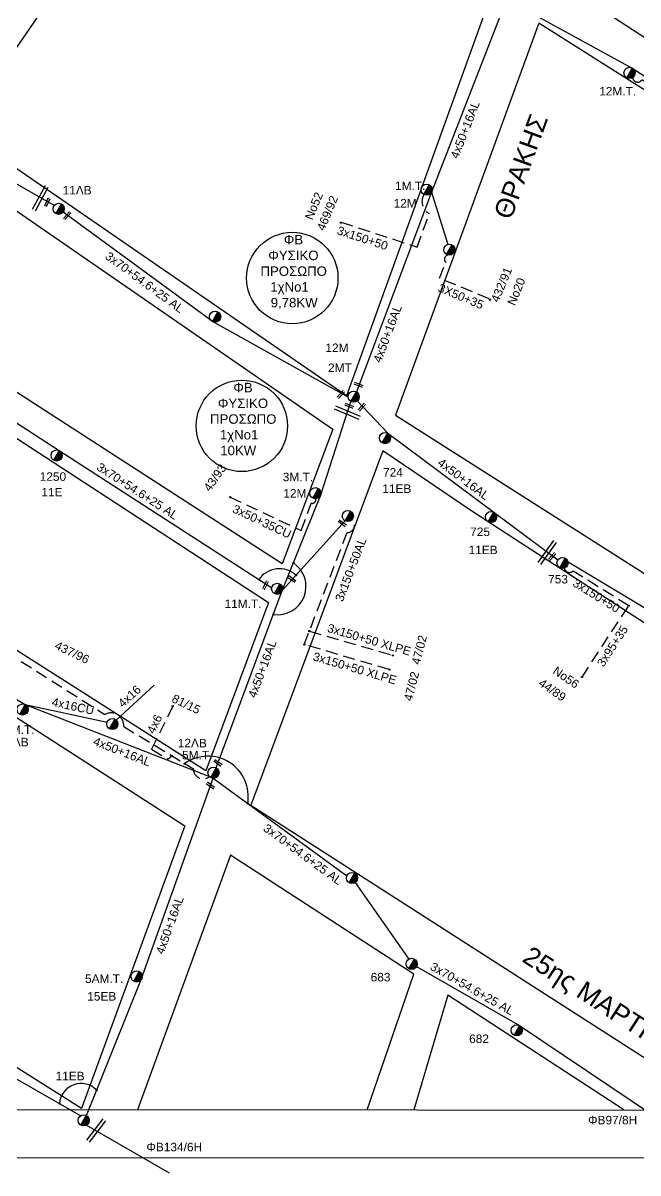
# Model space of a CAD drawing. Header units: millimetres. Extents: x 855 to 3091, y 750 to 2767.
# Drawn here: x 1675.4 to 1805.6, y 750.1 to 993.4 of the extents above; entities that cross this region are included whole.
import ezdxf
from ezdxf.enums import TextEntityAlignment as Align

# ---------------------------------------------------------------- set-up
doc = ezdxf.new("R2010")
doc.units = ezdxf.units.MM
doc.linetypes.add('DASHED', pattern=[19.05, 12.7, -6.35])
for name, color, linetype, lineweight in [('3x150+50', 7, 'Continuous', 30), ('3x150+50 XLPE', 7, 'SYN_LINE', 30), ('3x150+50AL', 7, 'Continuous', 30), ('3X50+35', 7, 'Continuous', 30), ('3x70+54.6+25 AL', 7, 'SYN_LINE', 30), ('3x95+35', 7, 'Continuous', 30), ('3X95+50', 7, 'Continuous', 30), ('4x16', 7, 'Continuous', 30), ('4x16CU', 7, 'Continuous', 30), ('4x50+16', 7, 'Continuous', 30), ('4x50+16AL', 7, 'Continuous', 30), ('4x6', 7, 'SYN_LINE', 30), ('Υπόβαθρο ΔΕΗ', 7, 'Continuous', 30)]:
    doc.layers.add(name, color=color, linetype=linetype, lineweight=lineweight)
for name, color, linetype in [('3x50+35CU', 7, 'Continuous'), ('TEXT ΚΑΛΩΔΙΩΝ', 7, 'Continuous'), ('Άγνωστα', 7, 'Continuous'), ('Επιγραφές - Σχήματα', 7, 'Continuous'), ('Μηχανική τομή', 7, 'Continuous'), ('Στύλος ΦΜ', 7, 'Continuous'), ('Στύλος ΦΜ @ 1', 7, 'Continuous'), ('Συνδέσεις', 7, 'Continuous'), ('Τομή', 7, 'Continuous')]:
    doc.layers.add(name, color=color, linetype=linetype)
doc.styles.add('arial', font='arial.ttf')
doc.styles.get("Standard").update_dxf_attribs({"font": 'arial.ttf'})
doc.linetypes.add('SYN_LINE', pattern='A,0.5,-0.0001,["/\\/\\/\\/",Standard,S=0.1,R=0,X=0,Y=-0.05],-0.25', length=0.7501)

# ---------------------------------------------------------------- blocks, each defined once
blk = doc.blocks.new('ΥΠΑΡΧΩΝ ΤΣΙΜΕΝΤΕΝΙΟΣ ΣΤΥΛΟΣ')
at = {"layer": 'Στύλος ΦΜ'}
blk.add_hatch(color=7, dxfattribs=at).paths.add_polyline_path([(-1.29, -2.28, 0.574793), (2.62, 0, 0.268822), (1.3, 2.27)])
at = {"layer": 'Στύλος ΦΜ', "color": 7}
blk.add_line((-1.29, -2.28), (1.3, 2.27), dxfattribs=at)
blk.add_circle((0, 0), 2.62, dxfattribs=at)
at = {"layer": 'Στύλος ΦΜ', "flags": 4}
for tag, p in [('ΑΡΙΘΜΟΣ', (-4.68, 8.05)), ('ΤΥΠΟΣ', (-4.91, 3.03))]:
    blk.add_attdef(tag, p, '', height=4, dxfattribs=at)
blk = doc.blocks.new('_ΣΥΝΔΕΣΗ')
at = {"layer": 'Συνδέσεις', "linetype": 'SYN_LINE', "ltscale": 40}
blk.add_hatch(color=256, dxfattribs=at).paths.add_polyline_path([(0.5, -0.01, 1), (-0.5, -0.01, 1)])
at = {"layer": 'Συνδέσεις'}
blk.add_circle((0, -0.01), 0.5, dxfattribs=at)
blk = doc.blocks.new('ΜΗΧΑΝΙΚΗ ΤΟΜΗ')
at = {"layer": 'Μηχανική τομή', "ltscale": 40}
for p, q in [((-1.89, 0.78), (5.69, 0.78)), ((-1.89, -0.77), (5.69, -0.77))]:
    blk.add_line(p, q, dxfattribs=at)
blk = doc.blocks.new('ΤΟΜΗ')
at = {"layer": 'Τομή', "ltscale": 40}
for p, q in [((-5.68, 0), (17.06, 0)), ((-5.68, -2.77), (17.06, -2.77))]:
    blk.add_line(p, q, dxfattribs=at)

msp = doc.modelspace()

# ---------------------------------------------------------------- linework, layer by layer
at = {"lineweight": -3, "ltscale": 0.2}
for centre in [(1732.43, 939.45), (1721.76, 908.17)]:
    msp.add_circle(centre, 9.67, dxfattribs=at)
at = {"layer": '3x150+50', "lineweight": -3}
msp.add_lwpolyline([(876.93, 763.69), (2934.6, 763.16), (2934.6, 1746.06), (876.93, 1746.06)], close=True, dxfattribs=at)
at = {"layer": '3x150+50', "color": 85, "linetype": 'DASHED', "lineweight": -3, "ltscale": 0.2}
msp.add_lwpolyline([(1742.77, 951.27), (1758.88, 945.99), (1761.41, 953.09, -0.425012), (1760.27, 957.11, -2.84594)], format="xyb", dxfattribs=at)
at = {"layer": '3x150+50', "color": 6, "linetype": 'DASHED', "lineweight": -3, "ltscale": 0.2}
msp.add_lwpolyline([(1642.5, 870.85, 0.777753), (1643.88, 873.13), (1646.11, 876.66), (1692.76, 847.13, -0.589375), (1696.76, 844.54), (1711.5, 835.61, 0.627198), (1714.91, 833.96, 48.70925)], format="xyb", dxfattribs=at)
at = {"layer": '3x150+50', "color": 2, "linetype": 'DASHED', "lineweight": -3, "ltscale": 0.2}
msp.add_lwpolyline([(1803.61, 870.12), (1791.86, 877.45, -0.559615), (1789.98, 878.05, -29.352874)], format="xyb", dxfattribs=at)
at = {"layer": '3x150+50 XLPE', "color": 133, "linetype": 'DASHED', "lineweight": -3, "ltscale": 0.2}
for points in [[(1736.05, 864.76), (1753.69, 859.62)], [(1753, 856.61), (1734.96, 861.92)]]:
    msp.add_lwpolyline(points, dxfattribs=at)
at = {"layer": '3x150+50AL', "color": 133, "linetype": 'DASHED', "lineweight": -3, "ltscale": 0.2}
msp.add_lwpolyline([(1734.96, 861.92), (1744.03, 885.61, 0.702871), (1745.07, 888.31, -33.762866)], format="xyb", dxfattribs=at)
at = {"layer": '3X50+35', "color": 85, "linetype": 'DASHED', "lineweight": -3, "ltscale": 0.2}
msp.add_lwpolyline([(1774.06, 935.07), (1763.56, 939.41), (1764.94, 942.76, -0.631598), (1765.35, 944.3, -0.868917)], format="xyb", dxfattribs=at)
at = {"layer": '3x50+35CU', "color": 173, "linetype": 'DASHED', "lineweight": -3, "ltscale": 0.2}
msp.add_lwpolyline([(1719.27, 893.11), (1734.31, 886.04), (1736.45, 891.8, 0.562912), (1737.38, 892.75, -23.376822)], format="xyb", dxfattribs=at)
at = {"layer": '3x70+54.6+25 AL', "color": 85, "linetype": 'SYN_LINE', "lineweight": -3, "ltscale": 15}
for points in [[(1761.91, 957.64), (1765.32, 946.56)], [(1744.25, 914.27), (1715.52, 930.25), (1683.97, 953.42)]]:
    msp.add_lwpolyline(points, dxfattribs=at)
at = {"layer": '3x70+54.6+25 AL', "color": 133, "linetype": 'SYN_LINE', "lineweight": -3, "ltscale": 15}
for points in [[(1649.3, 923.23), (1661.93, 916.66), (1683.13, 902.93), (1728.07, 873.88)], [(1730.38, 873.43), (1743.6, 888.07)]]:
    msp.add_lwpolyline(points, dxfattribs=at)
at = {"layer": '3x70+54.6+25 AL', "color": 2, "linetype": 'SYN_LINE', "lineweight": -3, "ltscale": 15}
msp.add_lwpolyline([(1879.06, 822.32), (1849.08, 842.53), (1821.68, 860.81), (1790.78, 879.32)], dxfattribs=at)
at = {"layer": '3x70+54.6+25 AL', "color": 6, "linetype": 'SYN_LINE', "lineweight": -3, "ltscale": 15}
for points in [[(1715.69, 833.61), (1743.97, 812.97)], [(1745.75, 811.56), (1757.09, 795.37)], [(1758.7, 793.76), (1780.52, 781.31), (1809.07, 762.15)]]:
    msp.add_lwpolyline(points, dxfattribs=at)
at = {"layer": '3x95+35', "color": 2, "linetype": 'DASHED', "lineweight": -3, "ltscale": 0.2}
msp.add_lwpolyline([(1793.74, 855.03), (1803.61, 870.12)], dxfattribs=at)
at = {"layer": '3X95+50', "color": 6, "linetype": 'DASHED', "lineweight": -3, "ltscale": 0.2}
msp.add_lwpolyline([(1809.36, 965.93), (1814.88, 975.77), (1806.39, 981.36, -0.712621), (1804.46, 981.88, 100.937389)], format="xyb", dxfattribs=at)
at = {"layer": '4x16', "color": 173, "linetype": 'SYN_LINE', "lineweight": -3, "ltscale": 10}
msp.add_lwpolyline([(1695.16, 845.93), (1703.21, 853.35)], dxfattribs=at)
at = {"layer": '4x16CU', "color": 173, "linetype": 'SYN_LINE', "lineweight": -3, "ltscale": 15}
msp.add_lwpolyline([(1675.93, 849.2), (1693.24, 845.48)], dxfattribs=at)
at = {"layer": '4x50+16', "color": 1, "lineweight": -3, "ltscale": 0.2}
msp.add_lwpolyline([(1682.05, 954.8), (1652.77, 971.49), (1629.7, 987.77), (1603.37, 1005.66), (1577.05, 1023.82), (1550.09, 1041.71)], dxfattribs=at)
at = {"layer": '4x50+16', "color": 27, "lineweight": -3, "ltscale": 0.2}
msp.add_lwpolyline([(1598.76, 817.81), (1645.4, 786.42), (1687.66, 762.22)], dxfattribs=at)
at = {"layer": '4x50+16AL', "color": 6, "linetype": 'Continuous', "lineweight": -3, "ltscale": 0.2}
msp.add_lwpolyline([(1778.8, 997.82), (1804.38, 983.87), (1836.82, 963.15), (1863.98, 946.66), (1897.88, 924.98), (1930.06, 903.97)], dxfattribs=at)
at = {"layer": '4x50+16AL', "color": 85, "linetype": 'Continuous', "lineweight": -3, "ltscale": 0.2}
for points in [[(1777.08, 996.53), (1761.91, 957.64), (1746.01, 915.4)], [(1746.15, 913.44), (1752.63, 906.6), (1775.07, 889.9), (1788.63, 879.81)]]:
    msp.add_lwpolyline(points, dxfattribs=at)
at = {"layer": '4x50+16AL', "color": 173, "lineweight": -3, "ltscale": 0.2}
for points in [[(1716.34, 835.8), (1730.25, 873.1), (1738.45, 893.55), (1744.85, 913.35)], [(1646.56, 866.87), (1675.93, 849.2), (1714.91, 833.96)]]:
    msp.add_lwpolyline(points, dxfattribs=at)
at = {"layer": '4x50+16AL', "color": 27, "lineweight": -3, "ltscale": 0.2}
msp.add_lwpolyline([(1688.87, 762.25), (1700.45, 791.02), (1715.69, 833.61)], dxfattribs=at)
at = {"layer": '4x6', "color": 6, "linetype": 'DASHED', "lineweight": -3, "ltscale": 0.2}
msp.add_lwpolyline([(1707.13, 848.86), (1702.66, 839.74), (1706.11, 837.65), (1706.95, 838.37)], dxfattribs=at)
at = {"layer": 'TEXT ΚΑΛΩΔΙΩΝ', "color": 133, "linetype": 'SYN_LINE', "lineweight": -3, "ltscale": 15}
msp.add_lwpolyline([(1688.86, 760.2), (1706.38, 750.11)], dxfattribs=at)
at = {"layer": 'Επιγραφές - Σχήματα', "lineweight": -3}
msp.add_lwpolyline([(854.53, 1772.42), (3089.94, 1772.28), (3090.64, 753.14), (854.53, 753.28)], close=True, dxfattribs=at)
at = {"layer": 'Υπόβαθρο ΔΕΗ', "lineweight": -3}
for points in [[(1709.9, 1040.34), (1774.51, 999.46), (1743.89, 914.55), (1662.06, 970.83)], [(1813.61, 1039.98), (1876.48, 1003.04), (1848, 963.61), (1788.51, 1002.38)], [(1660.07, 963.27), (1740.98, 907.45), (1730.27, 879.01), (1651.51, 929.82)], [(1649.46, 921.58), (1727.41, 870.78), (1714.13, 835.16), (1639.28, 882.77)], [(1709.71, 823.57), (1687.85, 763.75), (1600.27, 818.96), (1636.07, 870.93)]]:
    msp.add_lwpolyline(points, close=True, dxfattribs=at)
for points in [[(1842.04, 763.44), (1878.77, 822.48), (1928.04, 902.71), (1784.57, 993.39), (1754.27, 910.43), (1854.27, 846.83), (1848.89, 839.32), (1780.71, 883.44), (1770.41, 890.11), (1751.57, 902.88), (1723.63, 827.95), (1824.17, 763.45)], [(1748.27, 763.47), (1758.16, 792.19), (1719.36, 817.38), (1699.66, 763.48)], [(1802.57, 763.45), (1765.31, 787.71), (1758.13, 763.46)]]:
    msp.add_lwpolyline(points, dxfattribs=at)
for centre, radius, start, end in [((1729.35, 874.2), 5.98, 261.3386, 56.2011), ((1729.68, 872.72), 5.22, 47.4292, 146.0186), ((1714.59, 829.76), 8.53, 350.03, 125.2756), ((1687.73, 764.47), 4.58, 43.7809, 175.8806)]:
    msp.add_arc(centre, radius, start, end, dxfattribs=at)

# ---------------------------------------------------------------- block references
at = {"layer": 'Μηχανική τομή', "lineweight": -3, "xscale": 0.25, "yscale": 0.25, "zscale": 0.25}
for p, rotation in [((1680.42, 955.1), 64.42578626019542), ((1684.47, 952.29), 47.93357010170331), ((1745.96, 917.05), 338.9637212476115), ((1742.4, 914.44), 47.93357010170331), ((1743.96, 912.63), 338.9637212476115), ((1746.84, 911.77), 47.93357010170331), ((1743.37, 887.26), 143.98561449496), ((1787.12, 880.17), 47.93357010170331), ((1732.7, 875.44), 143.98561449496), ((1726.56, 874.08), 63.58360744664529), ((1717.07, 836.55), 143.98561449496), ((1715.49, 831.78), 143.98561449496)]:
    msp.add_blockref('ΜΗΧΑΝΙΚΗ ΤΟΜΗ', p, dxfattribs=dict(at, rotation=rotation))
at = {"layer": 'Στύλος ΦΜ @ 1', "lineweight": -3, "ltscale": 40}
ref = msp.add_blockref('ΥΠΑΡΧΩΝ ΤΣΙΜΕΝΤΕΝΙΟΣ ΣΤΥΛΟΣ', (1803.79, 982.85), dxfattribs=dict(at, xscale=0.4499999999998179, yscale=0.4499999999998179, zscale=0.4499999999998179))
ref.add_attrib('ΤΥΠΟΣ', '12M.T.', (1797.37, 978.07), dxfattribs={"layer": 'Στύλος ΦΜ', "height": 1.8, "flags": 4})
ref = msp.add_blockref('ΥΠΑΡΧΩΝ ΤΣΙΜΕΝΤΕΝΙΟΣ ΣΤΥΛΟΣ', (1682.99, 954.09), dxfattribs=dict(at, xscale=0.4499999999998182, yscale=0.4499999999998182, zscale=0.4499999999998182))
ref.add_attrib('ΤΥΠΟΣ', '11ΛΒ', (1683.82, 957.13), dxfattribs={"layer": 'Στύλος ΦΜ', "height": 1.8, "flags": 4})
ref = msp.add_blockref('ΥΠΑΡΧΩΝ ΤΣΙΜΕΝΤΕΝΙΟΣ ΣΤΥΛΟΣ', (1760.85, 958.14), dxfattribs=dict(at, xscale=0.4499999999998183, yscale=0.4499999999998183, zscale=0.4499999999998183))
ref.add_attrib('ΤΥΠΟΣ', '1M.T.', (1754.16, 958.06), dxfattribs={"layer": 'Στύλος ΦΜ', "height": 1.8, "flags": 4})
ref.add_attrib('ΑΡΙΘΜΟΣ', '12M', (1753.87, 954.37), dxfattribs={"layer": 'Στύλος ΦΜ', "height": 1.8, "flags": 4})
for p, xscale, yscale, zscale in [((1765.66, 945.44), 0.4499999999998181, 0.4499999999998181, 0.4499999999998181), ((1716.1, 931.27), 0.4499999999998181, 0.4499999999998181, 0.4499999999998181), ((1744.18, 889.09), 0.4499999999998183, 0.4499999999998183, 0.4499999999998183), ((1694.35, 845.08), 0.4499999999998181, 0.4499999999998181, 0.4499999999998181), ((1745.05, 812.51), 0.4499999999998181, 0.4499999999998181, 0.4499999999998181)]:
    msp.add_blockref('ΥΠΑΡΧΩΝ ΤΣΙΜΕΝΤΕΝΙΟΣ ΣΤΥΛΟΣ', p, dxfattribs=dict(at, xscale=xscale, yscale=yscale, zscale=zscale))
ref = msp.add_blockref('ΥΠΑΡΧΩΝ ΤΣΙΜΕΝΤΕΝΙΟΣ ΣΤΥΛΟΣ', (1745.43, 914.37), dxfattribs=dict(at, xscale=0.4499999999998181, yscale=0.4499999999998181, zscale=0.4499999999998181))
ref.add_attrib('ΤΥΠΟΣ', '12M', (1739.44, 923.79), dxfattribs={"layer": 'Στύλος ΦΜ', "height": 1.8, "flags": 4})
ref.add_attrib('ΑΡΙΘΜΟΣ', '2MT', (1739.99, 919.57), dxfattribs={"layer": 'Στύλος ΦΜ', "height": 1.8, "flags": 4})
ref = msp.add_blockref('ΥΠΑΡΧΩΝ ΤΣΙΜΕΝΤΕΝΙΟΣ ΣΤΥΛΟΣ', (1752.05, 905.58), dxfattribs=dict(at, xscale=0.4499999999998181, yscale=0.4499999999998181, zscale=0.4499999999998181))
ref.add_attrib('ΤΥΠΟΣ', '724', (1751.63, 897.43), dxfattribs={"layer": 'Στύλος ΦΜ', "height": 1.8, "flags": 4})
ref.add_attrib('ΑΡΙΘΜΟΣ', '11EB', (1751.47, 893.98), dxfattribs={"layer": 'Στύλος ΦΜ', "height": 1.8, "flags": 4})
ref = msp.add_blockref('ΥΠΑΡΧΩΝ ΤΣΙΜΕΝΤΕΝΙΟΣ ΣΤΥΛΟΣ', (1682.55, 901.91), dxfattribs=dict(at, xscale=0.4499999999998181, yscale=0.4499999999998181, zscale=0.4499999999998181))
ref.add_attrib('ΤΥΠΟΣ', '1250', (1678.98, 896.55), dxfattribs={"layer": 'Στύλος ΦΜ', "height": 1.8, "flags": 4})
ref.add_attrib('ΑΡΙΘΜΟΣ', '11E', (1679.34, 893.25), dxfattribs={"layer": 'Στύλος ΦΜ', "height": 1.8, "flags": 4})
ref = msp.add_blockref('ΥΠΑΡΧΩΝ ΤΣΙΜΕΝΤΕΝΙΟΣ ΣΤΥΛΟΣ', (1737.33, 893.93), dxfattribs=dict(at, xscale=0.4499999999998181, yscale=0.4499999999998181, zscale=0.4499999999998181))
ref.add_attrib('ΤΥΠΟΣ', '3M.T.', (1730.41, 896.47), dxfattribs={"layer": 'Στύλος ΦΜ', "height": 1.8, "flags": 4})
ref.add_attrib('ΑΡΙΘΜΟΣ', '12M', (1730.53, 893), dxfattribs={"layer": 'Στύλος ΦΜ', "height": 1.8, "flags": 4})
ref = msp.add_blockref('ΥΠΑΡΧΩΝ ΤΣΙΜΕΝΤΕΝΙΟΣ ΣΤΥΛΟΣ', (1774.49, 888.88), dxfattribs=dict(at, xscale=0.4499999999998181, yscale=0.4499999999998181, zscale=0.4499999999998181))
ref.add_attrib('ΤΥΠΟΣ', '725', (1770.07, 884.86), dxfattribs={"layer": 'Στύλος ΦΜ', "height": 1.8, "flags": 4})
ref.add_attrib('ΑΡΙΘΜΟΣ', '11EB', (1769.73, 881.03), dxfattribs={"layer": 'Στύλος ΦΜ', "height": 1.8, "flags": 4})
ref = msp.add_blockref('ΥΠΑΡΧΩΝ ΤΣΙΜΕΝΤΕΝΙΟΣ ΣΤΥΛΟΣ', (1789.61, 879.17), dxfattribs=dict(at, xscale=0.4499999999998183, yscale=0.4499999999998183, zscale=0.4499999999998183))
ref.add_attrib('ΤΥΠΟΣ', '753', (1786.57, 874.84), dxfattribs={"layer": 'Στύλος ΦΜ', "height": 1.8, "flags": 4})
ref = msp.add_blockref('ΥΠΑΡΧΩΝ ΤΣΙΜΕΝΤΕΝΙΟΣ ΣΤΥΛΟΣ', (1729.23, 873.7), dxfattribs=dict(at, xscale=0.4499999999998181, yscale=0.4499999999998181, zscale=0.4499999999998181))
ref.add_attrib('ΤΥΠΟΣ', '11M.T.', (1718.09, 869.63), dxfattribs={"layer": 'Στύλος ΦΜ', "height": 1.8, "flags": 4})
ref = msp.add_blockref('ΥΠΑΡΧΩΝ ΤΣΙΜΕΝΤΕΝΙΟΣ ΣΤΥΛΟΣ', (1675.35, 848.17), dxfattribs=dict(at, xscale=0.4499999999998181, yscale=0.4499999999998181, zscale=0.4499999999998181))
ref.add_attrib('ΤΥΠΟΣ', '12ΛΒ', (1670.49, 840.38), dxfattribs={"layer": 'Στύλος ΦΜ', "height": 1.8, "flags": 4})
ref.add_attrib('ΑΡΙΘΜΟΣ', '6M.T.', (1671.47, 843), dxfattribs={"layer": 'Στύλος ΦΜ', "height": 1.8, "flags": 4})
ref = msp.add_blockref('ΥΠΑΡΧΩΝ ΤΣΙΜΕΝΤΕΝΙΟΣ ΣΤΥΛΟΣ', (1715.75, 834.78), dxfattribs=dict(at, xscale=0.4499999999998181, yscale=0.4499999999998181, zscale=0.4499999999998181))
ref.add_attrib('ΤΥΠΟΣ', '12ΛΒ', (1708.2, 840.16), dxfattribs={"layer": 'Στύλος ΦΜ', "height": 1.8, "flags": 4})
ref.add_attrib('ΑΡΙΘΜΟΣ', '5M.T.', (1709.1, 837.61), dxfattribs={"layer": 'Στύλος ΦΜ', "height": 1.8, "flags": 4})
ref = msp.add_blockref('ΥΠΑΡΧΩΝ ΤΣΙΜΕΝΤΕΝΙΟΣ ΣΤΥΛΟΣ', (1757.68, 794.35), dxfattribs=dict(at, xscale=0.4499999999998183, yscale=0.4499999999998183, zscale=0.4499999999998183))
ref.add_attrib('ΤΥΠΟΣ', '683', (1749.01, 790.64), dxfattribs={"layer": 'Στύλος ΦΜ', "height": 1.8, "flags": 4})
ref = msp.add_blockref('ΥΠΑΡΧΩΝ ΤΣΙΜΕΝΤΕΝΙΟΣ ΣΤΥΛΟΣ', (1699.47, 791.69), dxfattribs=dict(at, xscale=0.4499999999998184, yscale=0.4499999999998184, zscale=0.4499999999998184))
ref.add_attrib('ΤΥΠΟΣ', '5AM.T.', (1688.57, 790.31), dxfattribs={"layer": 'Στύλος ΦΜ', "height": 1.8, "rotation": 360, "flags": 4})
ref.add_attrib('ΑΡΙΘΜΟΣ', '15EB', (1689.04, 786.58), dxfattribs={"layer": 'Στύλος ΦΜ', "height": 1.8, "rotation": 360, "flags": 4})
ref = msp.add_blockref('ΥΠΑΡΧΩΝ ΤΣΙΜΕΝΤΕΝΙΟΣ ΣΤΥΛΟΣ', (1779.93, 780.29), dxfattribs=dict(at, xscale=0.4499999999998183, yscale=0.4499999999998183, zscale=0.4499999999998183))
ref.add_attrib('ΤΥΠΟΣ', '682', (1769.85, 777.6), dxfattribs={"layer": 'Στύλος ΦΜ', "height": 1.8, "flags": 4})
ref = msp.add_blockref('ΥΠΑΡΧΩΝ ΤΣΙΜΕΝΤΕΝΙΟΣ ΣΤΥΛΟΣ', (1688.29, 761.23), dxfattribs=dict(at, xscale=0.4499999999998183, yscale=0.4499999999998183, zscale=0.4499999999998183))
ref.add_attrib('ΤΥΠΟΣ', '11EB', (1682.33, 769.72), dxfattribs={"layer": 'Στύλος ΦΜ', "height": 1.8, "rotation": 360, "flags": 4})
at = {"layer": 'Συνδέσεις', "lineweight": -3, "xscale": 0.25, "yscale": 0.25, "zscale": 0.25}
for p in [(1742.71, 951.16), (1774.27, 934.89), (1719.27, 893.11), (1732.68, 879.17), (1733.22, 876.57), (1725.35, 875.64), (1803.61, 870.12), (1728.46, 868.29), (1736.05, 864.76), (1734.96, 861.92), (1753.7, 859.62), (1753, 856.61), (1793.74, 855.04), (1707.13, 848.86), (1706.95, 838.37), (1709.67, 836.72), (1722.99, 828.28), (1691.04, 767.64), (1683.17, 764.8)]:
    msp.add_blockref('_ΣΥΝΔΕΣΗ', p, dxfattribs=at)
at = {"layer": 'Τομή', "lineweight": -3, "xscale": 0.2499999999999999, "yscale": 0.2499999999999999, "zscale": 0.2499999999999999}
for p, rotation in [((1678.14, 955.28), 61.29162232959218), ((1742.86, 911.89), 337.53009939292), ((1785.29, 880.4), 54.86559337945724), ((1692.04, 759.99), 232.5577649460649)]:
    msp.add_blockref('ΤΟΜΗ', p, dxfattribs=dict(at, rotation=rotation))

# ---------------------------------------------------------------- texts
at = {"lineweight": -3, "ltscale": 40, "insert": (1783.01, 798.34), "char_height": 4, "width": 65.6312, "attachment_point": 1, "rotation": 327.0484, "style": 'arial'}
msp.add_mtext('25ης MAPTIOY', dxfattribs=at)
at = {"layer": 'TEXT ΚΑΛΩΔΙΩΝ', "linetype": 'Continuous', "lineweight": -3, "ltscale": 0.2}
for s, rotation, p in [('4x50+16AL', 68.6991, (1768.98, 970.82)), ('3x150+50', 341.861, (1747.3, 947.89)), ('3x70+54.6+25 AL', 323.7019, (1701.18, 938.55)), ('3X50+35', 337.5383, (1768.12, 935.57)), ('4x50+16AL', 69.3723, (1752.57, 927.7)), ('3x70+54.6+25 AL', 327.1217, (1699.68, 894.38)), ('4x50+16AL', 323.3375, (1768.67, 896.91)), ('3x50+35CU', 334.8387, (1726.02, 887.95)), ('3x150+50AL', 69.0322, (1744.8, 877.79)), ('3x150+50', 328.0654, (1796.78, 872.26)), ('3x150+50 XLPE', 343.7738, (1748.71, 862.95)), ('3x95+35', 56.8083, (1800.18, 861.59)), ('4x50+16AL', 69.5456, (1726.08, 856.77)), ('3x150+50 XLPE', 343.5894, (1745.66, 856.89)), ('4x16', 42.6571, (1697.97, 850.96)), ('4x16CU', 347.8795, (1686.04, 848.87)), ('4x6', 63.8929, (1703.28, 845.09)), ('4x50+16AL', 338.6486, (1696.42, 839.26)), ('3x70+54.6+25 AL', 323.878, (1734.65, 817.54)), ('4x50+16AL', 70.3038, (1706.49, 802.55)), ('3x70+54.6+25 AL', 330.2999, (1770.5, 789.1))]:
    msp.add_text(s, height=1.8, rotation=rotation, dxfattribs=at).set_placement(p, align=Align.MIDDLE_CENTER)
at = {"layer": 'Άγνωστα', "lineweight": -3, "ltscale": 40, "char_height": 1.8, "width": 12.7137, "attachment_point": 1, "style": 'arial'}
for s, insert, rotation in [('No52', (1735.01, 952.28), 67.4273), ('469/92', (1737.54, 949.98), 67.4273), ('432/91', (1774.38, 934.84), 67.4273), ('No20', (1777.85, 934.16), 67.4273), ('43/93', (1713.51, 895.15), 55.0525), ('47/02', (1757.65, 857.97), 75.7097), ('437/96', (1682.77, 862.72), 334.2829), ('No56', (1788.4, 857.41), 325.2855), ('47/02', (1756, 850.26), 75.7097), ('44/89', (1785.4, 854.83), 325.2855), ('81/15', (1707.54, 851.48), 334.2829)]:
    msp.add_mtext(s, dxfattribs=dict(at, insert=insert, rotation=rotation))
at = {"layer": 'Άγνωστα', "lineweight": -3, "ltscale": 0.2, "char_height": 1.8, "width": 18.6352, "attachment_point": 1, "style": 'arial'}
for s, insert in [('ΦB97/8H', (1795.02, 762.2)), ('ΦB134/6H', (1701.56, 756.5))]:
    msp.add_mtext(s, dxfattribs=dict(at, insert=insert))
at = {"layer": 'Υπόβαθρο ΔΕΗ', "lineweight": -3}
msp.add_text('ΘΡΑΚΗΣ', height=4, rotation=69.9342, dxfattribs=at).set_placement((1780.77, 963.07), align=Align.MIDDLE_CENTER)
at = {"layer": 'Υπόβαθρο ΔΕΗ', "lineweight": -3, "char_height": 2, "width": 17.2548, "attachment_point": 1}
for s, insert in [('{\\W8.64836; }ΦΒ \\P{\\W4.42067; }ΦΥΣΙΚΟ \\P{\\W2.28183; }ΠΡΟΣΩΠΟ', (1723.92, 948.57)), ('{\\W5.64925; }1χΝο1\\P{\\W5.75643; }9,78KW', (1723.39, 938.58)), ('{\\W8.64836; }ΦΒ \\P{\\W4.42067; }ΦΥΣΙΚΟ \\P{\\W2.28183; }ΠΡΟΣΩΠΟ', (1713.25, 917.28)), ('{\\W5.64925; }1χΝο1\\P{\\W5.75643; }10KW', (1712.72, 907.3))]:
    msp.add_mtext(s, dxfattribs=dict(at, insert=insert))

doc.saveas('drawing.dxf')
